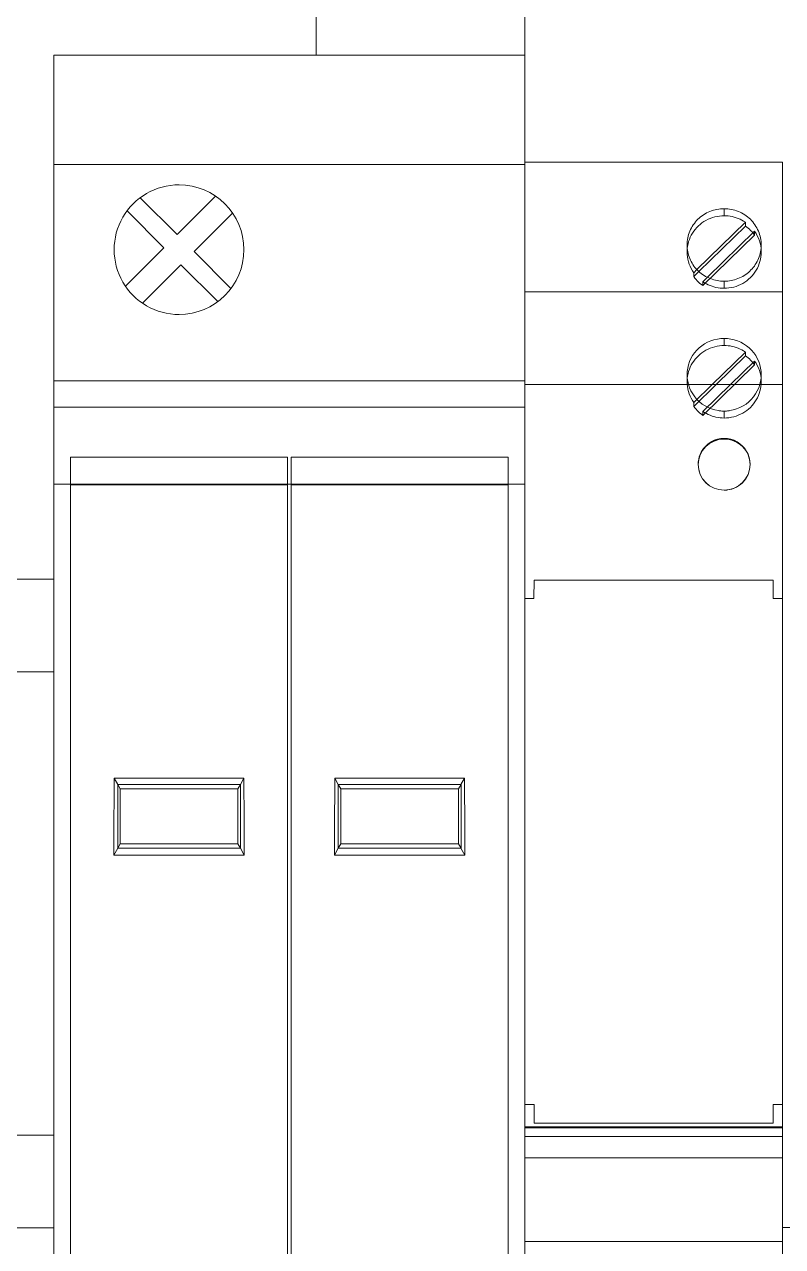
# Model space of a CAD drawing. Header units: millimetres. Extents: x 1359 to 3577, y 1333 to 3557.
# Drawn here: x 1604.5 to 1645.4, y 2748 to 2814 of the extents above; entities that cross this region are included whole.
import ezdxf

# ---------------------------------------------------------------- set-up
doc = ezdxf.new("R2010")
doc.units = ezdxf.units.MM
doc.layers.add('000-PI-Oprema', color=30, linetype='Continuous', lineweight=5)
doc.layers.add('002-PI-Kabelska kanalica', color=150, linetype='Continuous')

# ---------------------------------------------------------------- blocks, each defined once
blk = doc.blocks.new('PXC.surge - 2907874')
at = {"color": 0, "linetype": 'ByBlock', "lineweight": 0, "ltscale": 0.25}
blk.add_lwpolyline([(0, 89.8), (14.15, 89.8), (14.15, 96.459), (15.514, 96.459), (18.5, 97.259), (18.5, 97.859), (25.25, 97.859), (25.4, 97.859), (25.4, 0), (18.3, 0), (18.3, -0.4), (7.1, -0.4), (7.1, 0), (0, 0), (0, 89.8), (14.15, 89.8), (14.15, 96.459), (14.15, 94.512), (14.15, 94.512), (14.15, 94.512)], dxfattribs=at)
at = {"layer": '000-PI-Oprema', "color": 0, "linetype": 'ByBlock', "lineweight": 0}
for p, q in [((25.4, 89.8), (25.4, 97.859)), ((14.15, 89.8), (14.15, 96.459)), ((0, 89.8), (0, 89.296)), ((0, 89.8), (0, 89.8)), ((0, 89.8), (0, 89.8)), ((0, 89.8), (25.4, 89.8)), ((14.15, 89.8), (14.15, 89.8)), ((25.25, 89.8), (25.25, 89.8)), ((25.4, 89.8), (25.4, 89.8)), ((25.4, 89.8), (25.4, 89.8)), ((25.4, 89.8), (25.4, 89.296)), ((0, 88.928), (0, 89.296)), ((25.4, 89.296), (25.4, 88.928)), ((0, 88.95), (0, 88.95)), ((0, 88.364), (0, 88.928)), ((0, 87.719), (0, 88.364)), ((25.4, 88.95), (25.4, 88.95)), ((25.4, 88.928), (25.4, 88.364)), ((25.4, 88.364), (25.4, 87.719)), ((0, 85.598), (0, 87.719)), ((25.4, 87.719), (25.4, 85.598)), ((0, 85.021), (0, 85.598)), ((25.4, 85.598), (25.4, 85.021)), ((0, 84.953), (0, 85.021)), ((0, 84.553), (0, 84.953)), ((0, 72.23), (0, 84.553)), ((25.4, 85.021), (25.4, 84.953)), ((25.4, 84.553), (25.4, 84.953)), ((25.4, 84.553), (25.4, 72.23)), ((25.4, 83.892), (0, 83.892)), ((6.75, 82.8), (6.75, 82.8)), ((6.644, 80.113), (4.654, 82.103)), ((4.654, 82.103), (4.654, 82.103)), ((8.722, 82.191), (6.644, 80.113)), ((8.722, 82.191), (8.722, 82.191)), ((3.947, 81.396), (3.947, 81.396)), ((3.947, 81.396), (5.937, 79.406)), ((7.563, 79.194), (9.641, 81.272)), ((9.641, 81.272), (9.641, 81.272)), ((6.644, 80.113), (6.644, 80.113)), ((5.937, 79.406), (3.859, 77.328)), ((5.937, 79.406), (5.937, 79.406)), ((9.553, 77.204), (7.563, 79.194)), ((7.563, 79.194), (7.563, 79.194)), ((4.778, 76.409), (6.856, 78.487)), ((6.856, 78.487), (6.856, 78.487)), ((6.856, 78.487), (8.846, 76.497)), ((3.859, 77.328), (3.859, 77.328)), ((9.553, 77.204), (9.553, 77.204)), ((8.846, 76.497), (8.846, 76.497)), ((4.778, 76.409), (4.778, 76.409)), ((6.75, 75.8), (6.75, 75.8)), ((0, 70.8), (0, 72.23)), ((0, 72.23), (25.4, 72.23)), ((25.4, 72.23), (25.4, 70.8)), ((0, 66.652), (0, 70.8)), ((0, 70.8), (25.4, 70.8)), ((25.4, 70.8), (25.4, 66.652)), ((0.9, 67.3), (0.9, 68.1)), ((0.9, 68.1), (0.9, 68.1)), ((12.6, 68.1), (0.9, 68.1)), ((12.6, 68.1), (12.6, 68.1)), ((12.6, 68.1), (12.6, 67.3)), ((12.8, 67.3), (12.8, 68.1)), ((12.8, 68.1), (12.8, 68.1)), ((24.5, 68.1), (12.8, 68.1)), ((24.5, 68.1), (24.5, 68.1)), ((24.5, 68.1), (24.5, 67.3)), ((0.9, 67.3), (0.9, 67.3)), ((0.9, 45.978), (0.9, 67.3)), ((12.6, 67.3), (12.6, 67.3)), ((12.6, 45.978), (12.6, 67.3)), ((12.8, 45.978), (12.8, 67.3)), ((12.8, 67.3), (12.8, 67.3)), ((24.5, 67.3), (24.5, 67.3)), ((24.5, 45.978), (24.5, 67.3)), ((0, 66.652), (0, 66.15)), ((0.9, 66.652), (0, 66.652)), ((12.6, 66.652), (0.9, 66.652)), ((0.9, 66.606), (12.6, 66.606)), ((12.8, 66.652), (12.6, 66.652)), ((24.5, 66.652), (12.8, 66.652)), ((12.8, 66.606), (24.5, 66.606)), ((25.4, 66.652), (24.5, 66.652)), ((25.4, 66.652), (25.4, 66.15)), ((0, 66.15), (0, 23.65)), ((0, 66.15), (0, 66.15)), ((0.9, 66.25), (0.9, 66.25)), ((0.9, 66.15), (0.9, 66.15)), ((12.6, 66.25), (12.6, 66.25)), ((12.6, 66.15), (12.6, 66.15)), ((12.8, 66.25), (12.8, 66.25)), ((12.8, 66.15), (12.8, 66.15)), ((24.5, 66.25), (24.5, 66.25)), ((24.5, 66.15), (24.5, 66.15)), ((25.4, 66.15), (25.4, 66.15)), ((25.4, 66.15), (25.4, 23.65)), ((0, 62.4), (0, 62.4)), ((25.4, 62.4), (25.4, 62.4)), ((0, 60.4), (0, 60.4)), ((25.4, 60.4), (25.4, 60.4)), ((10.245, 50.79), (3.255, 50.79)), ((3.255, 50.79), (3.442, 50.447)), ((10.058, 50.447), (10.245, 50.79)), ((22.145, 50.79), (15.155, 50.79)), ((15.342, 50.447), (15.155, 50.79)), ((21.957, 50.446), (22.145, 50.79)), ((3.442, 50.446), (3.442, 50.447)), ((3.442, 47.012), (3.442, 50.447)), ((3.442, 50.446), (10.058, 50.446)), ((3.442, 50.446), (3.571, 50.211)), ((3.571, 47.249), (3.571, 50.211)), ((3.571, 50.211), (9.929, 50.211)), ((10.058, 50.446), (9.929, 50.211)), ((9.929, 50.211), (9.929, 47.249)), ((10.058, 50.447), (10.058, 47.012)), ((10.058, 50.447), (10.058, 50.446)), ((15.342, 50.446), (15.342, 50.447)), ((15.342, 47.012), (15.342, 50.447)), ((15.342, 50.446), (21.957, 50.446)), ((15.471, 50.211), (15.342, 50.446)), ((15.471, 47.249), (15.471, 50.211)), ((15.471, 50.211), (21.829, 50.211)), ((21.958, 50.446), (21.829, 50.211)), ((21.829, 50.211), (21.829, 47.249)), ((21.957, 50.446), (21.958, 50.446)), ((21.958, 47.013), (21.958, 50.446)), ((3.233, 46.63), (3.442, 47.012)), ((3.571, 47.249), (3.442, 47.014)), ((3.442, 47.012), (3.442, 47.014)), ((10.058, 47.014), (3.442, 47.014)), ((9.929, 47.249), (3.571, 47.249)), ((10.058, 47.014), (9.929, 47.249)), ((10.058, 47.014), (10.058, 47.012)), ((10.058, 47.012), (10.267, 46.63)), ((15.133, 46.63), (15.342, 47.012)), ((15.471, 47.249), (15.342, 47.014)), ((21.957, 47.014), (15.342, 47.014)), ((15.342, 47.014), (15.342, 47.012)), ((21.829, 47.249), (15.471, 47.249)), ((21.829, 47.249), (21.958, 47.013)), ((21.957, 47.014), (21.958, 47.013)), ((22.167, 46.63), (21.957, 47.014)), ((10.267, 46.63), (3.233, 46.63)), ((22.167, 46.63), (15.133, 46.63)), ((0.9, 45.978), (0.9, 43.164)), ((12.6, 43.164), (12.6, 45.978)), ((12.8, 45.978), (12.8, 43.164)), ((24.5, 43.164), (24.5, 45.978)), ((0.9, 22.5), (0.9, 43.164)), ((12.6, 22.5), (12.6, 43.164)), ((12.8, 22.5), (12.8, 43.164)), ((24.5, 22.5), (24.5, 43.164)), ((0, 26.9), (0, 26.9)), ((25.4, 26.9), (25.4, 26.9))]:
    blk.add_line(p, q, dxfattribs=at)
for start, end in [(89.99998, 270.00002), (270.00002, 89.99998)]:
    blk.add_arc((6.75, 79.3), 3.5, start, end, dxfattribs=at)
for centre, start_param, end_param in [((10.145, 44.9), 1.488673, 1.546694), ((3.355, 44.9), -1.546694, -1.488673), ((22.045, 44.9), 1.488673, 1.546694), ((15.255, 44.9), -1.546694, -1.488673)]:
    blk.add_ellipse(centre, major_axis=(0, 71.8), ratio=0.096289, start_param=start_param, end_param=end_param, dxfattribs=at)
blk = doc.blocks.new('PLC-RSC-120UC21-21 - 2967086')
at = {"layer": '000-PI-Oprema', "color": 0, "linetype": 'ByBlock', "lineweight": 0}
for p, q in [((0, 0), (0, 0)), ((0, -7), (0, 0)), ((0, 0), (0, 0)), ((0, 0), (0, 0)), ((0, 0), (13.9, 0)), ((13.9, -7), (13.9, 0)), ((9.984, -2.665), (10.076, -2.63)), ((10.076, -2.63), (10.169, -2.6)), ((10.169, -2.6), (10.265, -2.574)), ((10.265, -2.574), (10.361, -2.553)), ((10.361, -2.553), (10.457, -2.537)), ((10.457, -2.537), (10.555, -2.525)), ((10.555, -2.525), (10.652, -2.518)), ((10.652, -2.518), (10.75, -2.516)), ((10.75, -2.516), (10.848, -2.518)), ((10.75, -2.516), (10.75, -2.895)), ((10.848, -2.518), (10.945, -2.525)), ((10.945, -2.525), (11.043, -2.537)), ((11.043, -2.537), (11.139, -2.553)), ((11.139, -2.553), (11.235, -2.574)), ((11.235, -2.574), (11.331, -2.6)), ((11.331, -2.6), (11.424, -2.63)), ((11.424, -2.63), (11.516, -2.665)), ((9.143, -3.307), (9.204, -3.231)), ((9.204, -3.231), (9.268, -3.158)), ((9.268, -3.158), (9.336, -3.088)), ((11.895, -3.248), (9.283, -5.802)), ((9.336, -3.088), (9.408, -3.022)), ((9.408, -3.022), (9.482, -2.959)), ((9.455, -3.361), (9.555, -3.283)), ((9.482, -2.959), (9.559, -2.9)), ((9.555, -3.283), (9.66, -3.212)), ((9.559, -2.9), (9.639, -2.845)), ((9.639, -2.845), (9.722, -2.794)), ((9.66, -3.212), (9.769, -3.147)), ((9.722, -2.794), (9.807, -2.747)), ((9.769, -3.147), (9.882, -3.089)), ((9.807, -2.747), (9.894, -2.704)), ((9.882, -3.089), (9.999, -3.038)), ((9.894, -2.704), (9.984, -2.665)), ((9.999, -3.038), (10.12, -2.995)), ((10.12, -2.995), (10.243, -2.959)), ((10.243, -2.959), (10.369, -2.931)), ((10.369, -2.931), (10.495, -2.911)), ((10.495, -2.911), (10.622, -2.899)), ((10.622, -2.899), (10.75, -2.895)), ((10.75, -2.895), (10.86, -2.898)), ((10.86, -2.898), (10.971, -2.907)), ((10.971, -2.907), (11.08, -2.922)), ((11.08, -2.922), (11.189, -2.943)), ((11.189, -2.943), (11.297, -2.97)), ((11.297, -2.97), (11.403, -3.003)), ((11.403, -3.003), (11.507, -3.041)), ((11.507, -3.041), (11.609, -3.085)), ((11.516, -2.665), (11.606, -2.704)), ((11.606, -2.704), (11.693, -2.747)), ((11.609, -3.085), (11.707, -3.134)), ((11.693, -2.747), (11.778, -2.794)), ((11.707, -3.134), (11.803, -3.188)), ((11.778, -2.794), (11.861, -2.845)), ((11.803, -3.188), (11.895, -3.248)), ((11.861, -2.845), (11.941, -2.9)), ((11.895, -3.248), (11.895, -3.455)), ((11.941, -2.9), (12.018, -2.959)), ((12.018, -2.959), (12.092, -3.022)), ((12.092, -3.022), (12.164, -3.088)), ((12.164, -3.088), (12.232, -3.158)), ((12.232, -3.158), (12.296, -3.231)), ((12.296, -3.231), (12.357, -3.307)), ((13.9, -3.553), (13.9, -2.692)), ((8.81, -3.996), (8.836, -3.903)), ((8.836, -3.903), (8.867, -3.812)), ((8.867, -3.812), (8.902, -3.723)), ((8.902, -3.723), (8.942, -3.635)), ((8.922, -4.058), (8.977, -3.945)), ((8.942, -3.635), (8.986, -3.55)), ((8.977, -3.945), (9.04, -3.837)), ((8.986, -3.55), (9.034, -3.467)), ((9.034, -3.467), (9.087, -3.386)), ((9.04, -3.837), (9.11, -3.732)), ((9.087, -3.386), (9.143, -3.307)), ((9.11, -3.732), (9.187, -3.631)), ((9.187, -3.631), (9.271, -3.535)), ((9.271, -3.535), (9.36, -3.445)), ((9.36, -3.445), (9.455, -3.361)), ((9.39, -5.906), (11.895, -3.455)), ((12.39, -3.94), (9.605, -6.664)), ((9.848, -6.218), (12.39, -3.732)), ((11.895, -3.455), (11.969, -3.508)), ((11.969, -3.508), (12.04, -3.565)), ((12.04, -3.565), (12.109, -3.624)), ((12.109, -3.624), (12.175, -3.687)), ((12.175, -3.687), (12.238, -3.753)), ((12.238, -3.753), (12.298, -3.821)), ((12.298, -3.821), (12.314, -3.841)), ((12.314, -3.841), (12.33, -3.86)), ((12.33, -3.86), (12.345, -3.88)), ((12.345, -3.88), (12.36, -3.899)), ((12.357, -3.307), (12.413, -3.386)), ((12.36, -3.899), (12.375, -3.919)), ((12.375, -3.919), (12.39, -3.94)), ((12.39, -3.732), (12.39, -3.94)), ((12.39, -3.732), (12.469, -3.852)), ((12.413, -3.386), (12.466, -3.467)), ((12.466, -3.467), (12.514, -3.55)), ((12.469, -3.852), (12.539, -3.977)), ((12.514, -3.55), (12.558, -3.635)), ((12.558, -3.635), (12.598, -3.723)), ((12.598, -3.723), (12.633, -3.812)), ((12.633, -3.812), (12.664, -3.903)), ((12.664, -3.903), (12.69, -3.996)), ((8.75, -4.472), (8.752, -4.376)), ((8.752, -4.565), (8.75, -4.472)), ((8.75, -4.472), (8.75, -4.52)), ((8.75, -4.52), (8.75, -4.567)), ((8.75, -4.567), (8.75, -4.615)), ((8.75, -4.615), (8.75, -4.662)), ((8.752, -4.376), (8.76, -4.28)), ((8.759, -4.658), (8.752, -4.565)), ((8.759, -4.662), (8.776, -4.537)), ((8.76, -4.28), (8.772, -4.185)), ((8.772, -4.185), (8.789, -4.09)), ((8.776, -4.537), (8.801, -4.414)), ((8.789, -4.09), (8.81, -3.996)), ((8.801, -4.414), (8.833, -4.292)), ((8.833, -4.292), (8.874, -4.174)), ((8.874, -4.174), (8.922, -4.058)), ((12.539, -3.977), (12.6, -4.107)), ((12.6, -4.107), (12.65, -4.241)), ((12.65, -4.241), (12.691, -4.379)), ((12.69, -3.996), (12.711, -4.09)), ((12.691, -4.379), (12.721, -4.519)), ((12.711, -4.09), (12.728, -4.185)), ((12.721, -4.519), (12.741, -4.662)), ((12.728, -4.185), (12.74, -4.28)), ((12.74, -4.28), (12.748, -4.376)), ((12.748, -4.565), (12.741, -4.658)), ((12.748, -4.376), (12.75, -4.472)), ((12.75, -4.472), (12.748, -4.565)), ((12.75, -4.472), (12.75, -4.52)), ((12.75, -4.52), (12.75, -4.567)), ((12.75, -4.567), (12.75, -4.615)), ((12.75, -4.615), (12.75, -4.662)), ((8.75, -4.662), (8.75, -4.709)), ((8.75, -4.709), (8.75, -4.757)), ((8.75, -4.757), (8.75, -4.804)), ((8.75, -4.82), (8.751, -4.788)), ((8.75, -4.804), (8.75, -4.852)), ((8.75, -4.852), (8.75, -4.82)), ((8.755, -4.984), (8.75, -4.852)), ((8.751, -4.788), (8.752, -4.757)), ((8.752, -4.757), (8.754, -4.725)), ((8.754, -4.725), (8.757, -4.694)), ((8.768, -5.115), (8.755, -4.984)), ((8.757, -4.694), (8.759, -4.662)), ((8.77, -4.75), (8.759, -4.658)), ((8.791, -5.245), (8.768, -5.115)), ((8.786, -4.842), (8.77, -4.75)), ((8.806, -4.932), (8.786, -4.842)), ((8.823, -5.374), (8.791, -5.245)), ((8.831, -5.022), (8.806, -4.932)), ((8.86, -5.111), (8.831, -5.022)), ((8.893, -5.198), (8.86, -5.111)), ((8.931, -5.284), (8.893, -5.198)), ((12.607, -5.198), (12.569, -5.284)), ((12.64, -5.111), (12.607, -5.198)), ((12.669, -5.022), (12.64, -5.111)), ((12.694, -4.932), (12.669, -5.022)), ((12.712, -5.232), (12.682, -5.357)), ((12.714, -4.842), (12.694, -4.932)), ((12.733, -5.107), (12.712, -5.232)), ((12.73, -4.75), (12.714, -4.842)), ((12.741, -4.658), (12.73, -4.75)), ((12.746, -4.979), (12.733, -5.107)), ((12.741, -4.662), (12.743, -4.694)), ((12.743, -4.694), (12.746, -4.725)), ((12.746, -4.725), (12.748, -4.757)), ((12.75, -4.852), (12.746, -4.979)), ((12.748, -4.757), (12.749, -4.788)), ((12.749, -4.788), (12.75, -4.82)), ((12.75, -4.662), (12.75, -4.709)), ((12.75, -4.709), (12.75, -4.757)), ((12.75, -4.757), (12.75, -4.804)), ((12.75, -4.804), (12.75, -4.852)), ((12.75, -4.82), (12.75, -4.852)), ((8.863, -5.5), (8.823, -5.374)), ((8.913, -5.624), (8.863, -5.5)), ((8.97, -5.745), (8.913, -5.624)), ((8.972, -5.369), (8.931, -5.284)), ((9.036, -5.86), (8.97, -5.745)), ((9.018, -5.451), (8.972, -5.369)), ((9.068, -5.53), (9.018, -5.451)), ((9.11, -5.971), (9.036, -5.86)), ((9.121, -5.607), (9.068, -5.53)), ((9.283, -5.802), (9.11, -5.971)), ((9.11, -6.179), (9.39, -5.906)), ((9.178, -5.681), (9.121, -5.607)), ((9.238, -5.753), (9.178, -5.681)), ((9.302, -5.822), (9.238, -5.753)), ((9.369, -5.887), (9.302, -5.822)), ((9.44, -5.95), (9.369, -5.887)), ((12.131, -5.887), (12.06, -5.95)), ((12.198, -5.822), (12.131, -5.887)), ((12.262, -5.753), (12.198, -5.822)), ((12.322, -5.681), (12.262, -5.753)), ((12.379, -5.607), (12.322, -5.681)), ((12.432, -5.53), (12.379, -5.607)), ((12.482, -5.83), (12.413, -5.939)), ((12.482, -5.451), (12.432, -5.53)), ((12.528, -5.369), (12.482, -5.451)), ((12.544, -5.717), (12.482, -5.83)), ((12.569, -5.284), (12.528, -5.369)), ((12.598, -5.599), (12.544, -5.717)), ((12.644, -5.479), (12.598, -5.599)), ((12.682, -5.357), (12.644, -5.479)), ((9.11, -5.971), (9.11, -6.179)), ((9.17, -6.258), (9.11, -6.179)), ((9.233, -6.334), (9.17, -6.258)), ((9.3, -6.407), (9.233, -6.334)), ((9.371, -6.477), (9.3, -6.407)), ((9.446, -6.543), (9.371, -6.477)), ((9.513, -6.009), (9.44, -5.95)), ((9.524, -6.605), (9.446, -6.543)), ((9.589, -6.065), (9.513, -6.009)), ((9.669, -6.118), (9.589, -6.065)), ((9.605, -6.456), (9.848, -6.218)), ((9.698, -6.515), (9.605, -6.456)), ((9.605, -6.456), (9.605, -6.664)), ((9.75, -6.167), (9.669, -6.118)), ((9.794, -6.57), (9.698, -6.515)), ((9.834, -6.211), (9.75, -6.167)), ((9.893, -6.619), (9.794, -6.57)), ((9.92, -6.252), (9.834, -6.211)), ((10.007, -6.288), (9.92, -6.252)), ((10.096, -6.321), (10.007, -6.288)), ((10.186, -6.349), (10.096, -6.321)), ((10.278, -6.373), (10.186, -6.349)), ((10.371, -6.393), (10.278, -6.373)), ((10.465, -6.408), (10.371, -6.393)), ((10.559, -6.42), (10.465, -6.408)), ((10.654, -6.426), (10.559, -6.42)), ((10.75, -6.428), (10.654, -6.426)), ((10.846, -6.426), (10.75, -6.428)), ((10.75, -6.428), (10.75, -6.808)), ((10.941, -6.42), (10.846, -6.426)), ((11.035, -6.408), (10.941, -6.42)), ((11.129, -6.393), (11.035, -6.408)), ((11.222, -6.373), (11.129, -6.393)), ((11.314, -6.349), (11.222, -6.373)), ((11.404, -6.321), (11.314, -6.349)), ((11.493, -6.288), (11.404, -6.321)), ((11.58, -6.252), (11.493, -6.288)), ((11.666, -6.211), (11.58, -6.252)), ((11.75, -6.546), (11.634, -6.606)), ((11.75, -6.167), (11.666, -6.211)), ((11.831, -6.118), (11.75, -6.167)), ((11.861, -6.478), (11.75, -6.546)), ((11.911, -6.065), (11.831, -6.118)), ((11.968, -6.403), (11.861, -6.478)), ((11.987, -6.009), (11.911, -6.065)), ((12.069, -6.322), (11.968, -6.403)), ((12.06, -5.95), (11.987, -6.009)), ((12.165, -6.234), (12.069, -6.322)), ((12.254, -6.141), (12.165, -6.234)), ((12.337, -6.043), (12.254, -6.141)), ((12.413, -5.939), (12.337, -6.043)), ((0, -12), (0, -7)), ((0, -7), (13.9, -7)), ((9.605, -6.664), (9.524, -6.605)), ((9.994, -6.663), (9.893, -6.619)), ((10.098, -6.701), (9.994, -6.663)), ((10.203, -6.733), (10.098, -6.701)), ((10.31, -6.76), (10.203, -6.733)), ((10.419, -6.781), (10.31, -6.76)), ((10.528, -6.796), (10.419, -6.781)), ((10.639, -6.805), (10.528, -6.796)), ((10.75, -6.808), (10.639, -6.805)), ((10.881, -6.804), (10.75, -6.808)), ((11.012, -6.791), (10.881, -6.804)), ((11.141, -6.77), (11.012, -6.791)), ((11.268, -6.741), (11.141, -6.77)), ((11.393, -6.704), (11.268, -6.741)), ((11.515, -6.659), (11.393, -6.704)), ((11.634, -6.606), (11.515, -6.659)), ((13.9, -12), (13.9, -7)), ((9.545, -9.911), (9.697, -9.809)), ((9.697, -9.809), (9.858, -9.721)), ((9.858, -9.721), (10.027, -9.648)), ((10.027, -9.648), (10.203, -9.59)), ((10.203, -9.59), (10.383, -9.549)), ((10.383, -9.549), (10.566, -9.524)), ((10.566, -9.524), (10.75, -9.516)), ((10.75, -9.516), (10.934, -9.524)), ((10.75, -9.516), (10.75, -9.895)), ((10.934, -9.524), (11.117, -9.549)), ((11.117, -9.549), (11.297, -9.59)), ((11.297, -9.59), (11.473, -9.648)), ((11.473, -9.648), (11.642, -9.721)), ((11.642, -9.721), (11.803, -9.809)), ((11.803, -9.809), (11.955, -9.911)), ((13.9, -10.553), (13.9, -9.678)), ((8.96, -10.6), (9.049, -10.443)), ((9.049, -10.443), (9.154, -10.293)), ((9.154, -10.293), (9.272, -10.154)), ((9.187, -10.631), (9.271, -10.535)), ((9.271, -10.535), (9.36, -10.445)), ((9.272, -10.154), (9.403, -10.026)), ((9.36, -10.445), (9.455, -10.361)), ((9.403, -10.026), (9.545, -9.911)), ((9.455, -10.361), (9.555, -10.283)), ((9.555, -10.283), (9.66, -10.212)), ((9.66, -10.212), (9.769, -10.147)), ((9.769, -10.147), (9.882, -10.089)), ((9.882, -10.089), (9.999, -10.038)), ((9.999, -10.038), (10.12, -9.995)), ((11.895, -10.248), (10.103, -12)), ((10.12, -9.995), (10.243, -9.959)), ((10.243, -9.959), (10.369, -9.931)), ((10.316, -12), (11.895, -10.455)), ((10.369, -9.931), (10.495, -9.911)), ((10.495, -9.911), (10.622, -9.899)), ((10.622, -9.899), (10.75, -9.895)), ((10.75, -9.895), (10.86, -9.898)), ((10.86, -9.898), (10.971, -9.907)), ((10.971, -9.907), (11.08, -9.922)), ((11.08, -9.922), (11.189, -9.943)), ((11.189, -9.943), (11.297, -9.97)), ((11.297, -9.97), (11.403, -10.003)), ((11.403, -10.003), (11.507, -10.041)), ((11.507, -10.041), (11.609, -10.085)), ((11.609, -10.085), (11.707, -10.134)), ((11.707, -10.134), (11.803, -10.188)), ((11.803, -10.188), (11.895, -10.248)), ((11.895, -10.248), (11.895, -10.455)), ((11.895, -10.455), (11.969, -10.508)), ((11.955, -9.911), (12.097, -10.026)), ((11.969, -10.508), (12.04, -10.565)), ((12.097, -10.026), (12.228, -10.154)), ((12.228, -10.154), (12.346, -10.293)), ((12.346, -10.293), (12.451, -10.443)), ((12.451, -10.443), (12.54, -10.6)), ((8.759, -11.292), (8.784, -11.112)), ((8.784, -11.112), (8.827, -10.936)), ((8.827, -10.936), (8.885, -10.765)), ((8.833, -11.292), (8.874, -11.174)), ((8.874, -11.174), (8.922, -11.058)), ((8.885, -10.765), (8.96, -10.6)), ((8.922, -11.058), (8.977, -10.945)), ((8.977, -10.945), (9.04, -10.837)), ((9.04, -10.837), (9.11, -10.732)), ((9.11, -10.732), (9.187, -10.631)), ((12.39, -10.94), (9.605, -13.664)), ((11.093, -12), (12.39, -10.732)), ((12.04, -10.565), (12.109, -10.624)), ((12.109, -10.624), (12.175, -10.687)), ((12.175, -10.687), (12.238, -10.753)), ((12.238, -10.753), (12.298, -10.821)), ((12.298, -10.821), (12.314, -10.841)), ((12.314, -10.841), (12.33, -10.86)), ((12.33, -10.86), (12.345, -10.88)), ((12.345, -10.88), (12.36, -10.899)), ((12.36, -10.899), (12.375, -10.919)), ((12.375, -10.919), (12.39, -10.94)), ((12.39, -10.732), (12.469, -10.852)), ((12.39, -10.732), (12.39, -10.94)), ((12.469, -10.852), (12.539, -10.977)), ((12.539, -10.977), (12.6, -11.107)), ((12.54, -10.6), (12.615, -10.765)), ((12.6, -11.107), (12.65, -11.241)), ((12.615, -10.765), (12.673, -10.936)), ((12.673, -10.936), (12.716, -11.112)), ((12.716, -11.112), (12.741, -11.292)), ((8.75, -11.472), (8.759, -11.292)), ((8.752, -11.561), (8.75, -11.472)), ((8.75, -11.472), (8.75, -11.52)), ((8.75, -11.52), (8.75, -11.567)), ((8.75, -11.567), (8.75, -11.615)), ((8.75, -11.615), (8.75, -11.662)), ((8.75, -11.662), (8.75, -11.709)), ((8.75, -11.709), (8.75, -11.757)), ((8.75, -11.757), (8.75, -11.804)), ((8.75, -11.82), (8.751, -11.788)), ((8.75, -11.804), (8.75, -11.852)), ((8.75, -11.852), (8.75, -11.82)), ((8.755, -11.984), (8.75, -11.852)), ((8.751, -11.788), (8.752, -11.757)), ((8.758, -11.65), (8.752, -11.561)), ((8.752, -11.757), (8.754, -11.725)), ((8.754, -11.725), (8.757, -11.694)), ((8.757, -11.694), (8.759, -11.662)), ((8.769, -11.739), (8.758, -11.65)), ((8.759, -11.662), (8.776, -11.537)), ((8.783, -11.827), (8.769, -11.739)), ((8.776, -11.537), (8.801, -11.414)), ((8.802, -11.914), (8.783, -11.827)), ((8.801, -11.414), (8.833, -11.292)), ((12.65, -11.241), (12.691, -11.379)), ((12.691, -11.379), (12.721, -11.519)), ((12.717, -11.827), (12.698, -11.914)), ((12.731, -11.739), (12.717, -11.827)), ((12.721, -11.519), (12.741, -11.662)), ((12.742, -11.65), (12.731, -11.739)), ((12.741, -11.292), (12.75, -11.472)), ((12.741, -11.662), (12.743, -11.694)), ((12.748, -11.561), (12.742, -11.65)), ((12.743, -11.694), (12.746, -11.725)), ((12.746, -11.725), (12.748, -11.757)), ((12.75, -11.852), (12.746, -11.979)), ((12.75, -11.472), (12.748, -11.561)), ((12.748, -11.757), (12.749, -11.788)), ((12.749, -11.788), (12.75, -11.82)), ((12.75, -11.472), (12.75, -11.52)), ((12.75, -11.52), (12.75, -11.567)), ((12.75, -11.567), (12.75, -11.615)), ((12.75, -11.615), (12.75, -11.662)), ((12.75, -11.662), (12.75, -11.709)), ((12.75, -11.709), (12.75, -11.757)), ((12.75, -11.757), (12.75, -11.804)), ((12.75, -11.804), (12.75, -11.852)), ((12.75, -11.82), (12.75, -11.852)), ((0, -23.55), (0, -12)), ((0, -12), (13.9, -12)), ((8.768, -12.115), (8.755, -11.984)), ((8.791, -12.245), (8.768, -12.115)), ((8.823, -12.374), (8.791, -12.245)), ((8.824, -12), (8.802, -11.914)), ((8.863, -12.5), (8.823, -12.374)), ((8.884, -12.177), (8.824, -12)), ((8.913, -12.624), (8.863, -12.5)), ((8.962, -12.348), (8.884, -12.177)), ((9.055, -12.511), (8.962, -12.348)), ((9.164, -12.664), (9.055, -12.511)), ((10.103, -12), (9.11, -12.971)), ((9.11, -13.179), (10.316, -12)), ((9.605, -13.456), (11.093, -12)), ((12.445, -12.511), (12.336, -12.664)), ((12.538, -12.348), (12.445, -12.511)), ((12.616, -12.177), (12.538, -12.348)), ((12.644, -12.479), (12.598, -12.599)), ((12.676, -12), (12.616, -12.177)), ((12.682, -12.357), (12.644, -12.479)), ((12.698, -11.914), (12.676, -12)), ((12.712, -12.232), (12.682, -12.357)), ((12.733, -12.107), (12.712, -12.232)), ((12.746, -11.979), (12.733, -12.107)), ((13.9, -22.35), (13.9, -12)), ((8.97, -12.745), (8.913, -12.624)), ((9.036, -12.86), (8.97, -12.745)), ((9.11, -12.971), (9.036, -12.86)), ((9.11, -12.971), (9.11, -13.179)), ((9.17, -13.258), (9.11, -13.179)), ((9.286, -12.805), (9.164, -12.664)), ((9.422, -12.935), (9.286, -12.805)), ((9.571, -13.052), (9.422, -12.935)), ((9.731, -13.155), (9.571, -13.052)), ((9.899, -13.243), (9.731, -13.155)), ((11.769, -13.155), (11.601, -13.243)), ((11.929, -13.052), (11.769, -13.155)), ((12.078, -12.935), (11.929, -13.052)), ((12.214, -12.805), (12.078, -12.935)), ((12.254, -13.141), (12.165, -13.234)), ((12.336, -12.664), (12.214, -12.805)), ((12.337, -13.043), (12.254, -13.141)), ((12.413, -12.939), (12.337, -13.043)), ((12.482, -12.83), (12.413, -12.939)), ((12.544, -12.717), (12.482, -12.83)), ((12.598, -12.599), (12.544, -12.717)), ((9.233, -13.334), (9.17, -13.258)), ((9.3, -13.407), (9.233, -13.334)), ((9.371, -13.477), (9.3, -13.407)), ((9.446, -13.543), (9.371, -13.477)), ((9.524, -13.605), (9.446, -13.543)), ((9.605, -13.664), (9.524, -13.605)), ((9.698, -13.515), (9.605, -13.456)), ((9.605, -13.456), (9.605, -13.664)), ((9.794, -13.57), (9.698, -13.515)), ((9.893, -13.619), (9.794, -13.57)), ((9.994, -13.663), (9.893, -13.619)), ((10.075, -13.314), (9.899, -13.243)), ((10.098, -13.701), (9.994, -13.663)), ((10.256, -13.368), (10.075, -13.314)), ((10.203, -13.733), (10.098, -13.701)), ((10.31, -13.76), (10.203, -13.733)), ((10.442, -13.405), (10.256, -13.368)), ((10.419, -13.781), (10.31, -13.76)), ((10.528, -13.796), (10.419, -13.781)), ((10.486, -13.413), (10.442, -13.405)), ((10.53, -13.42), (10.486, -13.413)), ((10.639, -13.805), (10.528, -13.796)), ((10.574, -13.426), (10.53, -13.42)), ((10.617, -13.43), (10.574, -13.426)), ((10.662, -13.434), (10.617, -13.43)), ((10.75, -13.808), (10.639, -13.805)), ((10.706, -13.435), (10.662, -13.434)), ((10.75, -13.436), (10.706, -13.435)), ((10.794, -13.435), (10.75, -13.436)), ((10.75, -13.436), (10.75, -13.808)), ((10.881, -13.804), (10.75, -13.808)), ((10.838, -13.434), (10.794, -13.435)), ((10.883, -13.43), (10.838, -13.434)), ((11.012, -13.791), (10.881, -13.804)), ((10.926, -13.426), (10.883, -13.43)), ((10.97, -13.42), (10.926, -13.426)), ((11.014, -13.413), (10.97, -13.42)), ((11.141, -13.77), (11.012, -13.791)), ((11.058, -13.405), (11.014, -13.413)), ((11.244, -13.368), (11.058, -13.405)), ((11.268, -13.741), (11.141, -13.77)), ((11.425, -13.314), (11.244, -13.368)), ((11.393, -13.704), (11.268, -13.741)), ((11.515, -13.659), (11.393, -13.704)), ((11.601, -13.243), (11.425, -13.314)), ((11.634, -13.606), (11.515, -13.659)), ((11.75, -13.546), (11.634, -13.606)), ((11.861, -13.478), (11.75, -13.546)), ((11.968, -13.403), (11.861, -13.478)), ((12.069, -13.322), (11.968, -13.403)), ((12.165, -13.234), (12.069, -13.322)), ((10.75, -14.914), (10.75, -14.947)), ((9.35, -16.323), (9.35, -16.306)), ((12.15, -16.323), (12.15, -16.306)), ((10.75, -17.698), (10.75, -17.699)), ((13.9, -23.35), (13.9, -22.35)), ((0.495, -23.55), (0.5, -22.55)), ((0.5, -22.55), (13.4, -22.55)), ((0.5, -22.55), (0.5, -22.55)), ((13.4, -22.55), (13.4, -23.55)), ((0, -50.85), (0, -23.55)), ((0, -23.55), (0.495, -23.55)), ((13.4, -23.55), (13.9, -23.55)), ((13.9, -23.35), (13.9, -23.55)), ((13.9, -23.55), (13.9, -50.85)), ((13.9, -23.8), (13.9, -23.8)), ((13.9, -24.759), (13.9, -24.759)), ((0, -50.85), (0, -61)), ((0.5, -50.85), (0, -50.85)), ((0.5, -50.85), (0.5, -51.85)), ((13.9, -50.85), (13.4, -50.85)), ((13.4, -50.85), (13.4, -51.85)), ((13.9, -58.373), (13.9, -50.85)), ((13.9, -52.053), (0, -52.053)), ((13.4, -51.85), (0.5, -51.85)), ((13.9, -52.102), (0, -52.102)), ((13.9, -52.569), (0, -52.569)), ((0, -53.715), (13.9, -53.715)), ((0, -57.5), (0, -57.5)), ((13.9, -58.24), (0, -58.24)), ((13.9, -59.4), (13.9, -58.373))]:
    blk.add_line(p, q, dxfattribs=at)
blk.add_arc((10.75, -16.306), 1.4, 359.99994, 180.00004, dxfattribs=at)
for centre, major_axis, ratio, start_param, end_param in [((10.75, -16.306), (1.4, 0), 0.994522, 1.570796, 3.141593), ((10.75, -16.323), (-1.4, 0), 0.982559, -1.570796, 0), ((10.75, -16.306), (1.4, 0), 0.994522, 0, 1.570796), ((10.75, -16.323), (-1.4, 0), 0.982559, -3.141593, -1.570796), ((10.75, -16.306), (1.4, 0), 0.994522, 3.141593, 4.712389), ((10.75, -16.323), (-1.4, 0), 0.982559, 0, 1.570796), ((10.75, -16.306), (1.4, 0), 0.994522, -1.570796, 0), ((10.75, -16.323), (-1.4, 0), 0.982559, 1.570796, 3.141593)]:
    blk.add_ellipse(centre, major_axis=major_axis, ratio=ratio, start_param=start_param, end_param=end_param, dxfattribs=at)

msp = doc.modelspace()

# ---------------------------------------------------------------- linework, layer by layer
at = {"layer": '002-PI-Kabelska kanalica', "color": 0, "linetype": 'ByBlock', "lineweight": 0, "ltscale": 0.25}
for points in [[(1601.071, 2784.056), (1601.071, 2749.056), (1606.071, 2749.056)], [(1601.071, 2784.056), (1606.071, 2784.056)], [(1601.071, 2779.056), (1606.071, 2779.056)], [(1601.071, 2754.056), (1606.071, 2754.056)], [(1645.371, 2749.076), (1655.366, 2749.076)]]:
    msp.add_lwpolyline(points, dxfattribs=at)

# ---------------------------------------------------------------- block references
at = {"layer": '002-PI-Kabelska kanalica', "color": 0, "linetype": 'ByBlock', "lineweight": 0}
for name, p in [('PXC.surge - 2907874', (1606.071, 2722.531)), ('PLC-RSC-120UC21-21 - 2967086', (1631.471, 2806.556))]:
    msp.add_blockref(name, p, dxfattribs=at)

doc.saveas('drawing.dxf')
